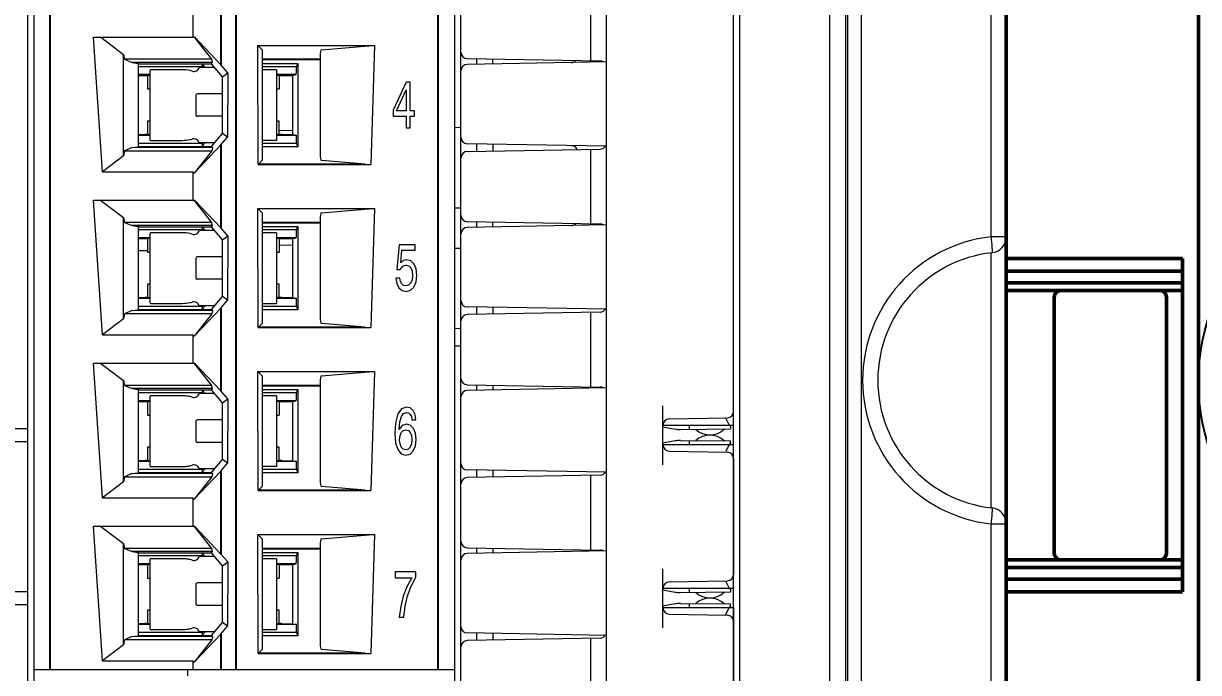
# Model space of a CAD drawing. Header units: inches. Extents: x 0 to 316, y -1 to 150.
# Drawn here: x 190.099 to 191.541, y 74.836 to 75.633 of the extents above; entities that cross this region are included whole.
import ezdxf
from ezdxf.enums import TextEntityAlignment as Align

# ---------------------------------------------------------------- set-up
doc = ezdxf.new("R2010")
doc.units = ezdxf.units.IN
doc.header["$MEASUREMENT"] = 0
doc.linetypes.add('DASHED', pattern=[0.75, 0.5, -0.25])
doc.linetypes.add('HIDDEN2', pattern=[0.1875, 0.125, -0.0625])
doc.styles.add('Calibri', font='calibri.ttf')

# ---------------------------------------------------------------- blocks, each defined once
blk = doc.blocks.new('AB 5069-ECR')
at = {"color": 7, "linetype": 'Continuous', "lineweight": 0}
for p, q in [((0, -2.5097), (0, 2.5097)), ((0.1378, -2.4494), (0.1378, 2.4494)), ((0.3346, 2.3198), (0.3346, -2.3198)), ((0.0077, -2.4126), (0.0077, 1.1905)), ((0.1177, 1.1903), (0.1177, -2.4145)), ((0.1565, 0.9636), (0.1565, -0.9636)), ((0.316, 0.9553), (0.316, 0.1761)), ((0.1398, 0.7382), (0.1398, -0.7382)), ((0.3346, 0.1761), (0.316, 0.1761)), ((0.316, 0.1565), (0.316, -0.1565)), ((0.316, -0.1761), (0.3346, -0.1761)), ((0.316, -0.1761), (0.316, -0.9553))]:
    blk.add_line(p, q, dxfattribs=at)
for centre, radius, start, end in [((0.3357, 0), 0.1772, 96.3797, 263.6218), ((0.315, 0.1761), 0.0197, 276.3794, 0), ((0.3346, 0), 0.1575, 96.3794, 263.6206), ((0.315, -0.1761), 0.0197, 0, 83.6206)]:
    blk.add_arc(centre, radius, start, end, dxfattribs=at)
for points, knots in [([(0.316, 0.1761), (0.3161, 0.1736), (0.3167, 0.169), (0.3172, 0.1636), (0.3173, 0.1601), (0.3174, 0.1582), (0.3175, 0.1572), (0.3173, 0.1565), (0.3171, 0.1565)], [0, 0, 0, 0, 0.380248, 0.703501, 0.827178, 0.918856, 0.975666, 1, 1, 1, 1]), ([(0.3171, -0.1565), (0.3173, -0.1565), (0.3173, -0.1573), (0.3174, -0.1582), (0.3173, -0.1601), (0.3172, -0.1624), (0.317, -0.1654), (0.3166, -0.17), (0.3163, -0.1736), (0.316, -0.1761)], [0, 0, 0, 0, 0.021567, 0.078896, 0.171029, 0.294976, 0.445959, 0.618844, 1, 1, 1, 1])]:
    blk.add_open_spline(points, degree=3, knots=knots, dxfattribs=at)
blk = doc.blocks.new('AB 5069-Module Base')
at = {"color": 7, "linetype": 'Continuous', "lineweight": 0}
for p, q in [((0.8661, -0.0427), (0.8661, 2.5228)), ((0, -2.5441), (0, 1.5018)), ((0.5315, -2.7444), (0.5315, 1.261)), ((0.5236, 1.2413), (0.5236, -2.3752)), ((0.0079, -2.3752), (0.0079, 1.226)), ((0.7102, -2.3206), (0.7102, 1.1867)), ((0.6906, 0.4788), (0.6906, 0.3873)), ((0.2028, 0.4513), (0.2028, 0.4165)), ((0.0806, 0.4165), (0.2028, 0.4165)), ((0.0917, 0.2513), (0.0806, 0.4165)), ((0.0898, 0.4162), (0.1175, 0.3953)), ((0.2028, 0.4165), (0.2048, 0.4166)), ((0.2259, 0.3892), (0.2046, 0.4162)), ((0.2048, 0.4166), (0.2368, 0.3823)), ((0.2824, 0.4063), (0.4254, 0.4063)), ((0.2828, 0.2601), (0.2824, 0.4063)), ((0.2829, 0.4059), (0.2879, 0.4008)), ((0.3604, 0.4009), (0.4186, 0.4057)), ((0.4186, 0.4057), (0.4108, 0.4059)), ((0.4186, 0.4057), (0.4186, 0.4057)), ((0.4254, 0.4063), (0.421, 0.2601)), ((0.1175, 0.3953), (0.1189, 0.3892)), ((0.1175, 0.2708), (0.1175, 0.3953)), ((0.2879, 0.4008), (0.2879, 0.2653)), ((0.3588, 0.3931), (0.3588, 0.273)), ((0.7025, 0.3871), (0.5392, 0.39)), ((0.5512, 0.3832), (0.5512, 0.3898)), ((0.5709, 0.3836), (0.5709, 0.3894)), ((0.2259, 0.3892), (0.1189, 0.3892)), ((0.1189, 0.3892), (0.1283, 0.3852)), ((0.134, 0.3852), (0.1283, 0.3852)), ((0.1283, 0.3852), (0.1355, 0.3841)), ((0.2269, 0.3852), (0.134, 0.3852)), ((0.1361, 0.3836), (0.1355, 0.3841)), ((0.1355, 0.3841), (0.1355, 0.282)), ((0.1361, 0.3836), (0.2256, 0.3836)), ((0.1361, 0.2824), (0.1361, 0.3836)), ((0.2142, 0.38), (0.1361, 0.38)), ((0.1504, 0.3761), (0.1506, 0.3764)), ((0.1504, 0.29), (0.1504, 0.3761)), ((0.1896, 0.3764), (0.1506, 0.3764)), ((0.2292, 0.3793), (0.2104, 0.3793)), ((0.2179, 0.3793), (0.2142, 0.3835)), ((0.2142, 0.3835), (0.2142, 0.38)), ((0.2256, 0.3836), (0.2269, 0.3852)), ((0.2391, 0.3677), (0.2256, 0.3836)), ((0.2269, 0.3852), (0.2259, 0.3892)), ((0.2454, 0.3725), (0.2368, 0.3823)), ((0.3588, 0.3892), (0.2879, 0.3892)), ((0.2879, 0.3888), (0.3588, 0.3888)), ((0.2879, 0.3842), (0.3313, 0.3842)), ((0.3298, 0.38), (0.2879, 0.38)), ((0.3053, 0.3764), (0.2879, 0.3764)), ((0.3053, 0.3764), (0.3055, 0.3761)), ((0.3055, 0.3761), (0.3055, 0.29)), ((0.3298, 0.38), (0.3313, 0.3842)), ((0.3298, 0.3743), (0.3298, 0.38)), ((0.3313, 0.3842), (0.3315, 0.282)), ((0.7102, 0.386), (0.5392, 0.383)), ((0.1504, 0.3704), (0.1361, 0.3704)), ((0.1361, 0.3693), (0.1441, 0.3693)), ((0.1504, 0.3693), (0.1472, 0.3693)), ((0.1472, 0.3693), (0.1472, 0.3528)), ((0.2391, 0.3677), (0.2454, 0.3725)), ((0.2391, 0.2983), (0.2391, 0.3677)), ((0.2454, 0.3725), (0.2453, 0.2937)), ((0.3296, 0.3704), (0.3055, 0.3704)), ((0.3087, 0.3693), (0.3055, 0.3693)), ((0.3087, 0.3693), (0.3087, 0.3528)), ((0.3118, 0.3693), (0.3255, 0.3694)), ((0.3255, 0.3694), (0.3296, 0.3704)), ((0.3255, 0.2968), (0.3255, 0.3694)), ((0.3296, 0.3704), (0.3298, 0.3743)), ((0.4644, 0.3611), (0.4483, 0.3267)), ((0.4693, 0.3611), (0.4644, 0.3611)), ((0.4693, 0.326), (0.4693, 0.3611)), ((0.1472, 0.3528), (0.1504, 0.3528)), ((0.2391, 0.3469), (0.2082, 0.3469)), ((0.3055, 0.3528), (0.3087, 0.3528)), ((0.4527, 0.326), (0.4645, 0.3516)), ((0.4645, 0.3516), (0.4645, 0.326)), ((0.2063, 0.345), (0.2063, 0.3212)), ((0.2391, 0.3193), (0.2082, 0.3193)), ((0.4483, 0.3267), (0.4483, 0.3194)), ((0.4483, 0.3194), (0.4645, 0.3194)), ((0.4645, 0.326), (0.4527, 0.326)), ((0.4645, 0.3194), (0.4645, 0.3053)), ((0.4746, 0.326), (0.4693, 0.326)), ((0.4693, 0.3194), (0.4746, 0.3194)), ((0.4693, 0.3053), (0.4693, 0.3194)), ((0.4746, 0.3194), (0.4746, 0.326)), ((0.1504, 0.3134), (0.1472, 0.3134)), ((0.1472, 0.3134), (0.1472, 0.2969)), ((0.3087, 0.3134), (0.3055, 0.3134)), ((0.3087, 0.2969), (0.3087, 0.3134)), ((0.4645, 0.3053), (0.4693, 0.3053)), ((0.5315, 0.3054), (0.5236, 0.3053)), ((0.1361, 0.2969), (0.1441, 0.2969)), ((0.1504, 0.2958), (0.1361, 0.2958)), ((0.1472, 0.2969), (0.1504, 0.2969)), ((0.1506, 0.2898), (0.1504, 0.29)), ((0.1506, 0.2898), (0.1896, 0.2898)), ((0.2256, 0.2824), (0.2391, 0.2983)), ((0.2368, 0.2841), (0.2453, 0.2937)), ((0.2453, 0.2937), (0.2391, 0.2983)), ((0.3053, 0.2898), (0.2879, 0.2898)), ((0.3055, 0.29), (0.3053, 0.2898)), ((0.3055, 0.2969), (0.3087, 0.2969)), ((0.3298, 0.2958), (0.3055, 0.2958)), ((0.3255, 0.3018), (0.3086, 0.3015)), ((0.3118, 0.2969), (0.3255, 0.2968)), ((0.3255, 0.2968), (0.3298, 0.2958)), ((0.33, 0.2861), (0.33, 0.2918)), ((0.1189, 0.2768), (0.1175, 0.2708)), ((0.1283, 0.2809), (0.1189, 0.2768)), ((0.1189, 0.2768), (0.2259, 0.2768)), ((0.1283, 0.2809), (0.1355, 0.282)), ((0.2269, 0.2808), (0.1283, 0.2809)), ((0.1355, 0.282), (0.1361, 0.2824)), ((0.2142, 0.2861), (0.1361, 0.2861)), ((0.1361, 0.2824), (0.2256, 0.2824)), ((0.2042, 0.2494), (0.2368, 0.2841)), ((0.2259, 0.2768), (0.2042, 0.2494)), ((0.2293, 0.2868), (0.2104, 0.2868)), ((0.2142, 0.2826), (0.2179, 0.2868)), ((0.2142, 0.2861), (0.2142, 0.2826)), ((0.2256, 0.2824), (0.2269, 0.2808)), ((0.2269, 0.2808), (0.2259, 0.2768)), ((0.33, 0.2861), (0.2879, 0.2861)), ((0.3315, 0.282), (0.2879, 0.282)), ((0.33, 0.2861), (0.3315, 0.282)), ((0.7102, 0.2825), (0.5392, 0.2855)), ((0.5392, 0.2761), (0.7025, 0.279)), ((0.5512, 0.2763), (0.5512, 0.2853)), ((0.5709, 0.2849), (0.5709, 0.2767)), ((0.6906, 0.2788), (0.6906, 0.1873)), ((0.1175, 0.2708), (0.0917, 0.2513)), ((0.2828, 0.2601), (0.421, 0.2601)), ((0.2834, 0.2607), (0.2879, 0.2653)), ((0.4113, 0.2607), (0.2834, 0.2607)), ((0.4142, 0.2607), (0.3604, 0.2651)), ((0.0917, 0.2513), (0.2028, 0.2513)), ((0.2042, 0.2494), (0.2028, 0.2513)), ((0.2028, 0.2513), (0.2028, 0.2165)), ((0.0806, 0.2165), (0.2028, 0.2165)), ((0.0917, 0.0513), (0.0806, 0.2165)), ((0.2028, 0.2165), (0.2048, 0.2166)), ((0.2048, 0.2166), (0.2368, 0.1823)), ((0.0898, 0.2162), (0.1175, 0.1953)), ((0.2259, 0.1892), (0.2046, 0.2162)), ((0.2824, 0.2063), (0.4254, 0.2063)), ((0.2828, 0.0601), (0.2824, 0.2063)), ((0.2829, 0.2059), (0.2879, 0.2008)), ((0.3604, 0.2009), (0.4186, 0.2057)), ((0.4186, 0.2057), (0.4108, 0.2059)), ((0.4186, 0.2057), (0.4186, 0.2057)), ((0.4254, 0.2063), (0.421, 0.0601)), ((0.5236, 0.2069), (0.5313, 0.207)), ((0.1175, 0.1953), (0.1189, 0.1892)), ((0.1175, 0.0708), (0.1175, 0.1953)), ((0.2259, 0.1892), (0.1189, 0.1892)), ((0.1189, 0.1892), (0.1283, 0.1852)), ((0.2269, 0.1852), (0.2259, 0.1892)), ((0.2879, 0.2008), (0.2879, 0.0653)), ((0.3588, 0.1892), (0.2879, 0.1892)), ((0.2879, 0.1888), (0.3588, 0.1888)), ((0.3588, 0.1931), (0.3588, 0.073)), ((0.7025, 0.1871), (0.5392, 0.19)), ((0.5512, 0.1832), (0.5512, 0.1898)), ((0.5709, 0.1836), (0.5709, 0.1894)), ((0.134, 0.1852), (0.1283, 0.1852)), ((0.1283, 0.1852), (0.1355, 0.1841)), ((0.2269, 0.1852), (0.134, 0.1852)), ((0.1361, 0.1836), (0.1355, 0.1841)), ((0.1355, 0.1841), (0.1355, 0.082)), ((0.1361, 0.1836), (0.2256, 0.1836)), ((0.1361, 0.0824), (0.1361, 0.1836)), ((0.2142, 0.18), (0.1361, 0.18)), ((0.1504, 0.1761), (0.1506, 0.1764)), ((0.1504, 0.09), (0.1504, 0.1761)), ((0.1896, 0.1764), (0.1506, 0.1764)), ((0.2292, 0.1793), (0.2104, 0.1793)), ((0.2179, 0.1793), (0.2142, 0.1835)), ((0.2142, 0.1835), (0.2142, 0.18)), ((0.2256, 0.1836), (0.2269, 0.1852)), ((0.2391, 0.1677), (0.2256, 0.1836)), ((0.2454, 0.1725), (0.2368, 0.1823)), ((0.2879, 0.1842), (0.3313, 0.1842)), ((0.3298, 0.18), (0.2879, 0.18)), ((0.3053, 0.1764), (0.2879, 0.1764)), ((0.3053, 0.1764), (0.3055, 0.1761)), ((0.3055, 0.1761), (0.3055, 0.09)), ((0.3298, 0.18), (0.3313, 0.1842)), ((0.3298, 0.1743), (0.3298, 0.18)), ((0.3313, 0.1842), (0.3315, 0.082)), ((0.7102, 0.186), (0.5392, 0.183)), ((0.1504, 0.1704), (0.1361, 0.1704)), ((0.1361, 0.1693), (0.1441, 0.1693)), ((0.1504, 0.1693), (0.1472, 0.1693)), ((0.1472, 0.1693), (0.1472, 0.1528)), ((0.2391, 0.1677), (0.2454, 0.1725)), ((0.2391, 0.0983), (0.2391, 0.1677)), ((0.2454, 0.1725), (0.2453, 0.0937)), ((0.3296, 0.1704), (0.3055, 0.1704)), ((0.3087, 0.1693), (0.3055, 0.1693)), ((0.3087, 0.1693), (0.3087, 0.1528)), ((0.3088, 0.1615), (0.3257, 0.1612)), ((0.3118, 0.1693), (0.3255, 0.1694)), ((0.3255, 0.1694), (0.3296, 0.1704)), ((0.3255, 0.0968), (0.3255, 0.1694)), ((0.4558, 0.1617), (0.4528, 0.1315)), ((0.4755, 0.1617), (0.4558, 0.1617)), ((0.4755, 0.155), (0.4755, 0.1617)), ((0.1472, 0.1543), (0.1361, 0.1541)), ((0.1472, 0.1528), (0.1504, 0.1528)), ((0.2063, 0.145), (0.2063, 0.1212)), ((0.2391, 0.1469), (0.2082, 0.1469)), ((0.3055, 0.1528), (0.3087, 0.1528)), ((0.4578, 0.1396), (0.4593, 0.155)), ((0.4593, 0.155), (0.4755, 0.155)), ((0.5236, 0.1577), (0.5315, 0.1576)), ((0.4528, 0.1315), (0.4571, 0.1315)), ((0.4571, 0.1315), (0.4602, 0.1353)), ((0.4609, 0.1423), (0.4578, 0.1396)), ((0.4602, 0.1353), (0.4641, 0.1367)), ((0.4649, 0.1433), (0.4609, 0.1423)), ((0.4641, 0.1367), (0.4676, 0.1358)), ((0.4701, 0.1419), (0.4649, 0.1433)), ((0.4676, 0.1358), (0.4701, 0.1333)), ((0.4741, 0.138), (0.4701, 0.1419)), ((0.4701, 0.1333), (0.4718, 0.1292)), ((0.4766, 0.1321), (0.4741, 0.138)), ((0.4775, 0.1244), (0.4766, 0.1321)), ((0.2391, 0.1193), (0.2082, 0.1193)), ((0.4567, 0.1208), (0.4518, 0.1208)), ((0.4518, 0.1208), (0.4529, 0.114)), ((0.4575, 0.1168), (0.4567, 0.1208)), ((0.4591, 0.1138), (0.4575, 0.1168)), ((0.4717, 0.1188), (0.4701, 0.1148)), ((0.4724, 0.124), (0.4717, 0.1188)), ((0.4718, 0.1292), (0.4724, 0.124)), ((0.4739, 0.1098), (0.4766, 0.1162)), ((0.4766, 0.1162), (0.4775, 0.1244)), ((0.1504, 0.1134), (0.1472, 0.1134)), ((0.1472, 0.1134), (0.1472, 0.0969)), ((0.3087, 0.1134), (0.3055, 0.1134)), ((0.3087, 0.0969), (0.3087, 0.1134)), ((0.4529, 0.114), (0.4556, 0.1088)), ((0.4556, 0.1088), (0.4594, 0.1055)), ((0.4613, 0.1119), (0.4591, 0.1138)), ((0.4594, 0.1055), (0.4643, 0.1043)), ((0.4641, 0.1113), (0.4613, 0.1119)), ((0.4674, 0.1122), (0.4641, 0.1113)), ((0.4643, 0.1043), (0.4697, 0.1058)), ((0.4701, 0.1148), (0.4674, 0.1122)), ((0.4697, 0.1058), (0.4739, 0.1098)), ((0.1361, 0.0969), (0.1441, 0.0969)), ((0.1504, 0.0958), (0.1361, 0.0958)), ((0.1472, 0.0969), (0.1504, 0.0969)), ((0.1506, 0.0898), (0.1504, 0.09)), ((0.1506, 0.0898), (0.1896, 0.0898)), ((0.2293, 0.0868), (0.2104, 0.0868)), ((0.2142, 0.0826), (0.2179, 0.0868)), ((0.2256, 0.0824), (0.2391, 0.0983)), ((0.2368, 0.0841), (0.2453, 0.0937)), ((0.2453, 0.0937), (0.2391, 0.0983)), ((0.2879, 0.0898), (0.3053, 0.0898)), ((0.3055, 0.09), (0.3053, 0.0898)), ((0.3055, 0.0969), (0.3087, 0.0969)), ((0.3298, 0.0958), (0.3055, 0.0958)), ((0.3118, 0.0969), (0.3255, 0.0968)), ((0.3255, 0.0968), (0.3298, 0.0958)), ((0.33, 0.0861), (0.33, 0.0918)), ((0.1189, 0.0768), (0.1175, 0.0708)), ((0.1283, 0.0809), (0.1189, 0.0768)), ((0.2259, 0.0768), (0.1189, 0.0768)), ((0.1283, 0.0809), (0.1355, 0.082)), ((0.2269, 0.0808), (0.1283, 0.0809)), ((0.1355, 0.082), (0.1361, 0.0824)), ((0.2142, 0.0861), (0.1361, 0.0861)), ((0.1361, 0.0824), (0.2256, 0.0824)), ((0.2042, 0.0494), (0.2368, 0.0841)), ((0.2259, 0.0768), (0.2042, 0.0494)), ((0.2142, 0.0861), (0.2142, 0.0826)), ((0.2256, 0.0824), (0.2269, 0.0808)), ((0.2269, 0.0808), (0.2259, 0.0768)), ((0.33, 0.0861), (0.2879, 0.0861)), ((0.3315, 0.082), (0.2879, 0.082)), ((0.33, 0.0861), (0.3315, 0.082)), ((0.7102, 0.0825), (0.5392, 0.0855)), ((0.7025, 0.079), (0.5392, 0.0761)), ((0.5512, 0.0763), (0.5512, 0.0853)), ((0.5709, 0.0849), (0.5709, 0.0767)), ((0.6906, 0.0788), (0.6906, -0.0127)), ((0.1175, 0.0708), (0.0917, 0.0513)), ((0.2828, 0.0601), (0.421, 0.0601)), ((0.2834, 0.0607), (0.2879, 0.0653)), ((0.4113, 0.0607), (0.2834, 0.0607)), ((0.4142, 0.0607), (0.3604, 0.0651)), ((0.5236, 0.0593), (0.5313, 0.0591)), ((0.0917, 0.0513), (0.2028, 0.0513)), ((0.2028, 0.0513), (0.2042, 0.0494)), ((0.2028, 0.0513), (0.2028, 0.0165)), ((0.5236, 0.0378), (0.5315, 0.0378)), ((0.0806, 0.0165), (0.2028, 0.0165)), ((0.0917, -0.1487), (0.0806, 0.0165)), ((0.0898, 0.0162), (0.1175, -0.0047)), ((0.2028, 0.0165), (0.2048, 0.0166)), ((0.2259, -0.0108), (0.2046, 0.0162)), ((0.2048, 0.0166), (0.2368, -0.0177)), ((0.2824, 0.0063), (0.4254, 0.0063)), ((0.2828, -0.1399), (0.2824, 0.0063)), ((0.2829, 0.0059), (0.2879, 0.0008)), ((0.2879, 0.0008), (0.2879, -0.1347)), ((0.3604, 0.0009), (0.4186, 0.0057)), ((0.4186, 0.0057), (0.4108, 0.0059)), ((0.4186, 0.0057), (0.4186, 0.0057)), ((0.4254, 0.0063), (0.421, -0.1399)), ((0.1175, -0.0047), (0.1189, -0.0108)), ((0.1175, -0.1292), (0.1175, -0.0047)), ((0.2259, -0.0108), (0.1189, -0.0108)), ((0.1189, -0.0108), (0.1283, -0.0148)), ((0.2269, -0.0148), (0.2259, -0.0108)), ((0.3588, -0.0108), (0.2879, -0.0108)), ((0.2879, -0.0112), (0.3588, -0.0112)), ((0.3588, -0.0069), (0.3588, -0.127)), ((0.5392, -0.01), (0.7025, -0.0129)), ((0.7102, -0.014), (0.5392, -0.017)), ((0.5512, -0.0168), (0.5512, -0.0102)), ((0.5709, -0.0106), (0.5709, -0.0165)), ((0.134, -0.0148), (0.1283, -0.0148)), ((0.1283, -0.0148), (0.1355, -0.0159)), ((0.2269, -0.0148), (0.134, -0.0148)), ((0.1361, -0.0164), (0.1355, -0.0159)), ((0.1355, -0.0159), (0.1355, -0.118)), ((0.1361, -0.0164), (0.2256, -0.0164)), ((0.1361, -0.1176), (0.1361, -0.0164)), ((0.2142, -0.02), (0.1361, -0.02)), ((0.1504, -0.0239), (0.1506, -0.0236)), ((0.1504, -0.11), (0.1504, -0.0239)), ((0.1896, -0.0236), (0.1506, -0.0236)), ((0.2292, -0.0207), (0.2104, -0.0207)), ((0.2179, -0.0207), (0.2142, -0.0165)), ((0.2142, -0.0165), (0.2142, -0.02)), ((0.2256, -0.0164), (0.2269, -0.0148)), ((0.2391, -0.0323), (0.2256, -0.0164)), ((0.2454, -0.0275), (0.2368, -0.0177)), ((0.2391, -0.0323), (0.2454, -0.0275)), ((0.2454, -0.0275), (0.2453, -0.1063)), ((0.2879, -0.0158), (0.3313, -0.0158)), ((0.3298, -0.02), (0.2879, -0.02)), ((0.3053, -0.0236), (0.2879, -0.0236)), ((0.3053, -0.0236), (0.3055, -0.0239)), ((0.3055, -0.0239), (0.3055, -0.11)), ((0.3298, -0.02), (0.3313, -0.0158)), ((0.3298, -0.0257), (0.3298, -0.02)), ((0.3313, -0.0158), (0.3315, -0.118)), ((0.1504, -0.0296), (0.1361, -0.0296)), ((0.1361, -0.0307), (0.1441, -0.0307)), ((0.1504, -0.0307), (0.1472, -0.0307)), ((0.1472, -0.0307), (0.1472, -0.0472)), ((0.2391, -0.1017), (0.2391, -0.0323)), ((0.3296, -0.0296), (0.3055, -0.0296)), ((0.3087, -0.0307), (0.3055, -0.0307)), ((0.3087, -0.0307), (0.3087, -0.0472)), ((0.3118, -0.0307), (0.3255, -0.0306)), ((0.3255, -0.0306), (0.3296, -0.0296)), ((0.3255, -0.1032), (0.3255, -0.0306)), ((0.4588, -0.0395), (0.4544, -0.0457)), ((0.4647, -0.0374), (0.4588, -0.0395)), ((0.4694, -0.0385), (0.4647, -0.0374)), ((0.473, -0.0416), (0.4694, -0.0385)), ((0.4753, -0.0465), (0.473, -0.0416)), ((0.7795, -0.1082), (0.7795, -0.0361)), ((0.8661, -0.0598), (0.8661, -0.0427)), ((0.1472, -0.0472), (0.1504, -0.0472)), ((0.2063, -0.055), (0.2063, -0.0788)), ((0.2391, -0.0531), (0.2082, -0.0531)), ((0.3055, -0.0472), (0.3087, -0.0472)), ((0.4516, -0.0557), (0.4509, -0.0622)), ((0.4544, -0.0457), (0.4516, -0.0557)), ((0.456, -0.0648), (0.4568, -0.0557)), ((0.4568, -0.0557), (0.4585, -0.0492)), ((0.4585, -0.0492), (0.4611, -0.0454)), ((0.4611, -0.0454), (0.4647, -0.0441)), ((0.4647, -0.0441), (0.4674, -0.0447)), ((0.4674, -0.0447), (0.4694, -0.0464)), ((0.4694, -0.0464), (0.4708, -0.0492)), ((0.4708, -0.0492), (0.4714, -0.0532)), ((0.4714, -0.0532), (0.4763, -0.0532)), ((0.4763, -0.0532), (0.4753, -0.0465)), ((0.7873, -0.0518), (0.8584, -0.0506)), ((0.8568, -0.0513), (0.8608, -0.0598)), ((-0.0779, -0.0638), (0, -0.0638)), ((0.4509, -0.0622), (0.4506, -0.0695)), ((0.4506, -0.0695), (0.4515, -0.0812)), ((0.4597, -0.0601), (0.456, -0.0648)), ((0.4569, -0.0724), (0.4584, -0.0685)), ((0.4584, -0.0685), (0.4609, -0.0661)), ((0.4648, -0.0584), (0.4597, -0.0601)), ((0.4609, -0.0661), (0.4642, -0.0652)), ((0.4642, -0.0652), (0.4671, -0.0661)), ((0.4695, -0.0598), (0.4648, -0.0584)), ((0.4671, -0.0661), (0.4694, -0.0685)), ((0.4694, -0.0685), (0.4709, -0.0723)), ((0.4733, -0.0636), (0.4695, -0.0598)), ((0.4757, -0.0695), (0.4733, -0.0636)), ((0.4766, -0.0773), (0.4757, -0.0695)), ((0.7795, -0.0598), (0.8661, -0.0598)), ((0.7795, -0.0616), (0.7944, -0.0644)), ((0.8012, -0.065), (0.8623, -0.0643)), ((0.8123, -0.0648), (0.8122, -0.0598)), ((0.8371, -0.0715), (0.8374, -0.0715)), ((0.8622, -0.0598), (0.8623, -0.0643)), ((-0.0779, -0.0795), (0, -0.0795)), ((0.2391, -0.0807), (0.2082, -0.0807)), ((0.4515, -0.0812), (0.4541, -0.0896)), ((0.4564, -0.0775), (0.4569, -0.0724)), ((0.4569, -0.0827), (0.4564, -0.0775)), ((0.4584, -0.0866), (0.4569, -0.0827)), ((0.4709, -0.0827), (0.4694, -0.0866)), ((0.4709, -0.0723), (0.4715, -0.0774)), ((0.4715, -0.0774), (0.4709, -0.0827)), ((0.4732, -0.0912), (0.4757, -0.0851)), ((0.4757, -0.0851), (0.4766, -0.0773)), ((0.7944, -0.0789), (0.7795, -0.0817)), ((0.7795, -0.0835), (0.8661, -0.0835)), ((0.8012, -0.0784), (0.8623, -0.079)), ((0.8122, -0.0835), (0.8123, -0.0785)), ((0.8608, -0.0835), (0.8568, -0.092)), ((0.8622, -0.0835), (0.8623, -0.079)), ((0.8661, -0.1006), (0.8661, -0.0835)), ((0.1504, -0.0866), (0.1472, -0.0866)), ((0.1472, -0.0866), (0.1472, -0.1031)), ((0.3087, -0.0866), (0.3055, -0.0866)), ((0.3087, -0.1031), (0.3087, -0.0866)), ((0.4541, -0.0896), (0.4583, -0.0947)), ((0.4583, -0.0947), (0.464, -0.0965)), ((0.4608, -0.0892), (0.4584, -0.0866)), ((0.464, -0.09), (0.4608, -0.0892)), ((0.467, -0.0892), (0.464, -0.09)), ((0.464, -0.0965), (0.4692, -0.0951)), ((0.4694, -0.0866), (0.467, -0.0892)), ((0.4692, -0.0951), (0.4732, -0.0912)), ((0.7873, -0.0915), (0.8584, -0.0927)), ((0.8661, -0.1006), (0.8661, -0.2427)), ((0.1361, -0.1031), (0.1441, -0.1031)), ((0.1504, -0.1042), (0.1361, -0.1042)), ((0.2142, -0.1139), (0.1361, -0.1139)), ((0.1472, -0.1031), (0.1504, -0.1031)), ((0.1506, -0.1102), (0.1504, -0.11)), ((0.1506, -0.1102), (0.1896, -0.1102)), ((0.2293, -0.1132), (0.2104, -0.1132)), ((0.2142, -0.1174), (0.2179, -0.1132)), ((0.2142, -0.1139), (0.2142, -0.1174)), ((0.2256, -0.1176), (0.2391, -0.1017)), ((0.2368, -0.1159), (0.2453, -0.1063)), ((0.2453, -0.1063), (0.2391, -0.1017)), ((0.3053, -0.1102), (0.2879, -0.1102)), ((0.33, -0.1139), (0.2879, -0.1139)), ((0.3055, -0.11), (0.3053, -0.1102)), ((0.3055, -0.1031), (0.3087, -0.1031)), ((0.3298, -0.1042), (0.3055, -0.1042)), ((0.3118, -0.1031), (0.3255, -0.1032)), ((0.3255, -0.1032), (0.3298, -0.1042)), ((0.33, -0.1139), (0.33, -0.1082)), ((0.33, -0.1139), (0.3315, -0.118)), ((0.7102, -0.1175), (0.5392, -0.1145)), ((0.5512, -0.1237), (0.5512, -0.1147)), ((0.5709, -0.1151), (0.5709, -0.1233)), ((0.1175, -0.1292), (0.0917, -0.1487)), ((0.1189, -0.1232), (0.1175, -0.1292)), ((0.1283, -0.1191), (0.1189, -0.1232)), ((0.1189, -0.1232), (0.2259, -0.1232)), ((0.1283, -0.1191), (0.1355, -0.118)), ((0.2269, -0.1192), (0.1283, -0.1191)), ((0.1355, -0.118), (0.1361, -0.1176)), ((0.1361, -0.1176), (0.2256, -0.1176)), ((0.2042, -0.1506), (0.2368, -0.1159)), ((0.2259, -0.1232), (0.2042, -0.1506)), ((0.2256, -0.1176), (0.2269, -0.1192)), ((0.2269, -0.1192), (0.2259, -0.1232)), ((0.3315, -0.118), (0.2879, -0.118)), ((0.7025, -0.121), (0.5392, -0.1239)), ((0.6906, -0.1212), (0.6906, -0.2127)), ((0.2828, -0.1399), (0.421, -0.1399)), ((0.2834, -0.1393), (0.2879, -0.1347)), ((0.4113, -0.1393), (0.2834, -0.1393)), ((0.4142, -0.1393), (0.3604, -0.1349)), ((0.0917, -0.1487), (0.2028, -0.1487)), ((0.2042, -0.1506), (0.2028, -0.1487)), ((0.2028, -0.1487), (0.2028, -0.1835)), ((0.0806, -0.1835), (0.2028, -0.1835)), ((0.0917, -0.3487), (0.0806, -0.1835)), ((0.0898, -0.1838), (0.1175, -0.2047)), ((0.2028, -0.1835), (0.2048, -0.1834)), ((0.2259, -0.2108), (0.2046, -0.1838)), ((0.2048, -0.1834), (0.2368, -0.2177)), ((0.2824, -0.1937), (0.4254, -0.1937)), ((0.2828, -0.3399), (0.2824, -0.1937)), ((0.2829, -0.1941), (0.2879, -0.1992)), ((0.2879, -0.1992), (0.2879, -0.3347)), ((0.3604, -0.1991), (0.4186, -0.1943)), ((0.4186, -0.1943), (0.4108, -0.1941)), ((0.4186, -0.1943), (0.4186, -0.1943)), ((0.4254, -0.1937), (0.421, -0.3399)), ((0.1175, -0.2047), (0.1189, -0.2108)), ((0.1175, -0.3292), (0.1175, -0.2047)), ((0.2259, -0.2108), (0.1189, -0.2108)), ((0.1189, -0.2108), (0.1283, -0.2148)), ((0.134, -0.2148), (0.1283, -0.2148)), ((0.1283, -0.2148), (0.1355, -0.2159)), ((0.2269, -0.2148), (0.134, -0.2148)), ((0.1361, -0.2164), (0.1355, -0.2159)), ((0.1355, -0.2159), (0.1355, -0.318)), ((0.2256, -0.2164), (0.2269, -0.2148)), ((0.2269, -0.2148), (0.2259, -0.2108)), ((0.3588, -0.2108), (0.2879, -0.2108)), ((0.2879, -0.2112), (0.3588, -0.2112)), ((0.2879, -0.2158), (0.3313, -0.2158)), ((0.3298, -0.22), (0.3313, -0.2158)), ((0.3313, -0.2158), (0.3315, -0.318)), ((0.3588, -0.2069), (0.3588, -0.327)), ((0.5392, -0.21), (0.7025, -0.2129)), ((0.7102, -0.214), (0.5392, -0.217)), ((0.5512, -0.2168), (0.5512, -0.2102)), ((0.5709, -0.2106), (0.5709, -0.2165)), ((0.1361, -0.2164), (0.2256, -0.2164)), ((0.1361, -0.3176), (0.1361, -0.2164)), ((0.2142, -0.22), (0.1361, -0.22)), ((0.1504, -0.2296), (0.1361, -0.2296)), ((0.1361, -0.2307), (0.1441, -0.2307)), ((0.1504, -0.2239), (0.1506, -0.2236)), ((0.1504, -0.31), (0.1504, -0.2239)), ((0.1896, -0.2236), (0.1506, -0.2236)), ((0.2292, -0.2207), (0.2104, -0.2207)), ((0.2179, -0.2207), (0.2142, -0.2165)), ((0.2142, -0.2165), (0.2142, -0.22)), ((0.2391, -0.2323), (0.2256, -0.2164)), ((0.2454, -0.2275), (0.2368, -0.2177)), ((0.2391, -0.2323), (0.2454, -0.2275)), ((0.2454, -0.2275), (0.2453, -0.3063)), ((0.3298, -0.22), (0.2879, -0.22)), ((0.3053, -0.2236), (0.2879, -0.2236)), ((0.3053, -0.2236), (0.3055, -0.2239)), ((0.3055, -0.2239), (0.3055, -0.31)), ((0.3296, -0.2296), (0.3055, -0.2296)), ((0.3118, -0.2307), (0.3255, -0.2306)), ((0.3255, -0.2306), (0.3296, -0.2296)), ((0.3255, -0.3032), (0.3255, -0.2306)), ((0.3296, -0.2296), (0.3298, -0.2257)), ((0.3298, -0.2257), (0.3298, -0.22)), ((0.1504, -0.2307), (0.1472, -0.2307)), ((0.1472, -0.2307), (0.1472, -0.2472)), ((0.2391, -0.3017), (0.2391, -0.2323)), ((0.3087, -0.2307), (0.3055, -0.2307)), ((0.3087, -0.2307), (0.3087, -0.2472)), ((0.4763, -0.2394), (0.4509, -0.2394)), ((0.4509, -0.2394), (0.4509, -0.2469)), ((0.4763, -0.2462), (0.4763, -0.2394)), ((0.7795, -0.3082), (0.7795, -0.2361)), ((0.8661, -0.2598), (0.8661, -0.2427)), ((0.1472, -0.2472), (0.1504, -0.2472)), ((0.2063, -0.255), (0.2063, -0.2788)), ((0.2391, -0.2531), (0.2082, -0.2531)), ((0.3055, -0.2472), (0.3087, -0.2472)), ((0.4509, -0.2469), (0.4712, -0.2469)), ((0.4653, -0.2579), (0.4609, -0.2696)), ((0.4712, -0.2469), (0.4653, -0.2579)), ((0.4662, -0.269), (0.4706, -0.2572)), ((0.4706, -0.2572), (0.4763, -0.2462)), ((0.7873, -0.2518), (0.8584, -0.2506)), ((0.8568, -0.2513), (0.8608, -0.2598)), ((-0.0779, -0.2638), (0, -0.2638)), ((0.4609, -0.2696), (0.4577, -0.282)), ((0.4631, -0.2817), (0.4662, -0.269)), ((0.7795, -0.2598), (0.8661, -0.2598)), ((0.7795, -0.2616), (0.7944, -0.2644)), ((0.8012, -0.265), (0.8623, -0.2643)), ((0.8123, -0.2648), (0.8122, -0.2598)), ((0.8371, -0.2715), (0.8374, -0.2715)), ((0.8622, -0.2598), (0.8623, -0.2643)), ((-0.0779, -0.2795), (0, -0.2795)), ((0.1504, -0.2866), (0.1472, -0.2866)), ((0.1472, -0.2866), (0.1472, -0.3031)), ((0.2391, -0.2807), (0.2082, -0.2807)), ((0.3087, -0.2866), (0.3055, -0.2866)), ((0.3087, -0.3031), (0.3087, -0.2866)), ((0.4577, -0.282), (0.4559, -0.2952)), ((0.4614, -0.2952), (0.4631, -0.2817)), ((0.7944, -0.2789), (0.7795, -0.2817)), ((0.7795, -0.2835), (0.8661, -0.2835)), ((0.8012, -0.2784), (0.8623, -0.279)), ((0.8122, -0.2835), (0.8123, -0.2785)), ((0.8568, -0.292), (0.8608, -0.2835)), ((0.8622, -0.2835), (0.8623, -0.279)), ((0.8661, -0.2835), (0.8661, -0.3006)), ((0.2256, -0.3176), (0.2391, -0.3017)), ((0.2453, -0.3063), (0.2391, -0.3017)), ((0.4559, -0.2952), (0.4614, -0.2952)), ((0.7873, -0.2915), (0.8584, -0.2927)), ((0.8661, -0.3006), (0.8661, -1.4427)), ((0.1361, -0.3031), (0.1441, -0.3031)), ((0.1504, -0.3042), (0.1361, -0.3042)), ((0.2142, -0.3139), (0.1361, -0.3139)), ((0.1472, -0.3031), (0.1504, -0.3031)), ((0.1506, -0.3102), (0.1504, -0.31)), ((0.1506, -0.3102), (0.1896, -0.3102)), ((0.2368, -0.3159), (0.2042, -0.3506)), ((0.2293, -0.3132), (0.2104, -0.3132)), ((0.2142, -0.3174), (0.2179, -0.3132)), ((0.2142, -0.3139), (0.2142, -0.3174)), ((0.2368, -0.3159), (0.2453, -0.3063)), ((0.2879, -0.3102), (0.3053, -0.3102)), ((0.33, -0.3139), (0.2879, -0.3139)), ((0.3055, -0.31), (0.3053, -0.3102)), ((0.3055, -0.3031), (0.3087, -0.3031)), ((0.3298, -0.3042), (0.3055, -0.3042)), ((0.3118, -0.3031), (0.3255, -0.3032)), ((0.3255, -0.3032), (0.3298, -0.3042)), ((0.33, -0.3139), (0.33, -0.3082)), ((0.33, -0.3139), (0.3315, -0.318)), ((0.7102, -0.3175), (0.5392, -0.3145)), ((0.5512, -0.3237), (0.5512, -0.3147)), ((0.5709, -0.3151), (0.5709, -0.3233)), ((0.1175, -0.3292), (0.0917, -0.3487)), ((0.1189, -0.3232), (0.1175, -0.3292)), ((0.1283, -0.3191), (0.1189, -0.3232)), ((0.2259, -0.3232), (0.1189, -0.3232)), ((0.1283, -0.3191), (0.1355, -0.318)), ((0.2269, -0.3192), (0.1283, -0.3191)), ((0.1355, -0.318), (0.1361, -0.3176)), ((0.1361, -0.3176), (0.2256, -0.3176)), ((0.2259, -0.3232), (0.2042, -0.3506)), ((0.2256, -0.3176), (0.2269, -0.3192)), ((0.2269, -0.3192), (0.2259, -0.3232)), ((0.3315, -0.318), (0.2879, -0.318)), ((0.7025, -0.321), (0.5392, -0.3239)), ((0.6906, -0.3212), (0.6906, -0.4127)), ((0.2828, -0.3399), (0.421, -0.3399)), ((0.2834, -0.3393), (0.2879, -0.3347)), ((0.4113, -0.3393), (0.2834, -0.3393)), ((0.4142, -0.3393), (0.3604, -0.3349)), ((0.0079, -0.3592), (0.5236, -0.3592)), ((0.0917, -0.3487), (0.2028, -0.3487)), ((0.1965, -0.367), (0.1965, -0.3592)), ((0.2042, -0.3506), (0.2028, -0.3487)), ((0.2028, -0.3487), (0.2028, -0.3592))]:
    blk.add_line(p, q, dxfattribs=at)
at = {"color": 7, "linetype": 'Continuous'}
for p, q in [((0.2558, -0.3592), (0.2558, 1.2492)), ((0.5039, -0.3592), (0.5039, 1.2492)), ((0.0276, -0.3592), (0.0276, 1.2263)), ((0.2368, 0.4842), (0.2368, 0.3823)), ((0.2368, 0.2842), (0.2368, 0.1823)), ((0.2368, 0.0842), (0.2368, -0.0177)), ((0.2368, -0.1158), (0.2368, -0.2177)), ((0.2368, -0.3159), (0.2368, -0.3592))]:
    blk.add_line(p, q, dxfattribs=at)
at = {"color": 7, "linetype": 'Continuous', "lineweight": 0}
for centre, radius, start, end in [((0.5394, 0.3979), 0.00787, 180, 269), ((0.1895, 0.3224), 0.054, 79.6631, 89.9223), ((0.1918, 0.3449), 0.0315, 71.5235, 76.452), ((0.2039, 0.3811), 0.00669, 251.5235, 344.6505), ((0.5394, 0.3751), 0.00787, 91, 180), ((0.6669, 0.3931), 0.00787, 271, 314.3272), ((0.7024, 0.3793), 0.00787, 59.3942, 89), ((0.1468, 0.8971), 0.5278, 269.7072, 270.0451), ((0.3088, 1.0404), 0.6711, 269.991, 270.2567), ((0.1468, -0.2313), 0.5282, 89.9549, 90.2925), ((0.1895, 0.3438), 0.054, 270.0787, 280.3358), ((0.1918, 0.3213), 0.0315, 283.548, 288.4765), ((0.2039, 0.285), 0.00669, 15.3495, 108.4765), ((0.3087, -0.3847), 0.6816, 89.7455, 90.0071), ((0.5394, 0.2934), 0.00787, 180, 269), ((0.5394, 0.2683), 0.00787, 91, 180), ((0.6669, 0.2754), 0.00787, 23.4591, 89), ((0.7024, 0.2869), 0.00787, 271, 330.2714), ((0.4113, 0.6787), 0.418, 269.9923, 270.3982), ((0.5394, 0.1979), 0.00787, 180, 269), ((0.6669, 0.1931), 0.00787, 271, 314.3272), ((0.1895, 0.1224), 0.054, 79.6631, 89.9223), ((0.1918, 0.1449), 0.0315, 71.5235, 76.452), ((0.2039, 0.1811), 0.00669, 251.5235, 344.6505), ((0.5394, 0.1751), 0.00787, 91, 180), ((0.7024, 0.1793), 0.00787, 59.3942, 89), ((0.1468, 0.6971), 0.5278, 269.7072, 270.0451), ((0.3088, 0.8404), 0.6711, 269.991, 270.2567), ((0.1468, -0.4313), 0.5282, 89.9549, 90.2925), ((0.1895, 0.1438), 0.054, 270.0787, 280.3358), ((0.1918, 0.1213), 0.0315, 283.548, 288.4765), ((0.2039, 0.085), 0.00669, 15.3495, 108.4765), ((0.3087, -0.5847), 0.6816, 89.7455, 90.0071), ((0.5394, 0.0933), 0.00787, 180, 269), ((0.5394, 0.0683), 0.00787, 91, 180), ((0.7024, 0.0869), 0.00787, 271, 330.2715), ((0.4113, 0.4787), 0.418, 269.9923, 270.3982), ((0.5394, -0.0022), 0.00787, 180, 269), ((0.7024, -0.0207), 0.00787, 59.3942, 89), ((0.1895, -0.0774), 0.0538, 82.1715, 89.9283), ((0.1896, -0.0773), 0.0537, 79.6909, 82.2439), ((0.1918, -0.0551), 0.0315, 71.5235, 76.452), ((0.2039, -0.0189), 0.00669, 251.5235, 344.6505), ((0.5394, -0.0249), 0.00787, 91, 180), ((0.1468, 0.4971), 0.5278, 269.7072, 270.0451), ((0.3088, 0.6404), 0.6711, 269.991, 270.2567), ((0.8583, -0.0427), 0.00787, 271, 0), ((0.7874, -0.0597), 0.00787, 91, 180), ((0.8008, -0.0295), 0.0354, 259.6, 270.6), ((0.8371, -0.0459), 0.0256, 227.5509, 312.8642), ((0.8371, -0.0974), 0.0256, 46.3509, 132.4491), ((0.7874, -0.0836), 0.00787, 180, 269), ((0.8008, -0.1138), 0.0354, 89.4, 100.4), ((0.8583, -0.1006), 0.00787, 0, 89), ((0.1468, -0.6313), 0.5282, 89.9549, 90.2925), ((0.1895, -0.0565), 0.0538, 270.0725, 277.8282), ((0.1896, -0.0566), 0.0537, 277.7548, 280.3089), ((0.1918, -0.0787), 0.0315, 283.548, 288.4765), ((0.2039, -0.115), 0.00669, 15.3495, 108.4765), ((0.3087, -0.7847), 0.6816, 89.7455, 90.0071), ((0.5394, -0.1067), 0.00787, 180, 269), ((0.5394, -0.1317), 0.00787, 91, 180), ((0.7024, -0.1131), 0.00787, 271, 330.2712), ((0.4113, 0.2787), 0.418, 269.9923, 270.3982), ((0.5394, -0.2022), 0.00787, 180, 269), ((0.7024, -0.2208), 0.00787, 59.3942, 89), ((0.1895, -0.2774), 0.0538, 82.1715, 89.9283), ((0.1896, -0.2773), 0.0537, 79.6909, 82.2439), ((0.1918, -0.2551), 0.0315, 71.5235, 76.452), ((0.2039, -0.2189), 0.00669, 251.5235, 344.6505), ((0.5394, -0.2249), 0.00787, 91, 180), ((0.1468, 0.2971), 0.5278, 269.7072, 270.0451), ((0.3088, 0.4404), 0.6711, 269.991, 270.2567), ((0.8583, -0.2427), 0.00787, 271, 0), ((0.7874, -0.2597), 0.00787, 91, 180), ((0.8008, -0.2295), 0.0354, 259.6, 270.6), ((0.8371, -0.2459), 0.0256, 227.5509, 312.8642), ((0.8371, -0.2974), 0.0256, 46.3509, 132.4491), ((0.7874, -0.2836), 0.00787, 180, 269), ((0.8008, -0.3138), 0.0354, 89.4, 100.4), ((0.8583, -0.3006), 0.00787, 0, 89), ((0.1468, -0.8313), 0.5282, 89.9549, 90.2925), ((0.1895, -0.2565), 0.0538, 270.0725, 277.8282), ((0.1896, -0.2566), 0.0537, 277.7548, 280.3089), ((0.1918, -0.2787), 0.0315, 283.548, 288.4765), ((0.2039, -0.315), 0.00669, 15.3495, 108.4765), ((0.3087, -0.9847), 0.6816, 89.7455, 90.0071), ((0.5394, -0.3067), 0.00787, 180, 269), ((0.7024, -0.3131), 0.00787, 271, 330.2712), ((0.5394, -0.3317), 0.00787, 91, 180), ((0.4113, 0.0787), 0.418, 269.9923, 270.3982)]:
    blk.add_arc(centre, radius, start, end, dxfattribs=at)
for centre, major_axis, ratio, start_param, end_param in [((0.3605, 0.3931), (0, 0.00787), 0.212557, 0.017453, 1.570796), ((0.2083, 0.3448), (0.00149, -0.00149), 0.935113, 2.389713, 3.893472), ((0.2083, 0.3213), (0.00149, 0.00149), 0.935113, -3.893472, -2.389713), ((0.3298, 0.2879), (-0.00002, 0.00787), 0.017455, -1.04724, -0.004406), ((0.3605, 0.273), (0, 0.00787), 0.212557, 1.570796, 3.124139), ((0.3605, 0.1931), (0, 0.00787), 0.212557, 0.017453, 1.570796), ((0.3296, 0.1783), (-0.00002, 0.00787), 0.017455, -3.137276, -2.094451), ((0.2083, 0.1448), (0.00149, -0.00149), 0.935113, 2.389713, 3.893472), ((0.2083, 0.1213), (0.00149, 0.00149), 0.935113, -3.893472, -2.389713), ((0.3298, 0.0879), (-0.00002, 0.00787), 0.017455, -1.04724, -0.004406), ((0.3605, 0.073), (0, 0.00787), 0.212557, 1.570796, 3.124139), ((0.3605, -0.0069), (0, 0.00787), 0.212557, 0.017453, 1.570796), ((0.3296, -0.0217), (-0.00002, 0.00787), 0.017455, -3.137276, -2.094451), ((0.2083, -0.0552), (0.00149, -0.00149), 0.935113, 2.389713, 3.893472), ((0.2083, -0.0787), (0.00149, 0.00149), 0.935113, -3.893472, -2.389713), ((0.3298, -0.1121), (-0.00002, 0.00787), 0.017455, -1.04724, -0.004406), ((0.3605, -0.127), (0, 0.00787), 0.212557, 1.570796, 3.124139), ((0.3605, -0.2069), (0, 0.00787), 0.212557, 0.017453, 1.570796), ((0.2083, -0.2552), (0.00149, -0.00149), 0.935113, 2.389713, 3.893472), ((0.2083, -0.2787), (0.00149, 0.00149), 0.935113, -3.893472, -2.389713), ((0.3298, -0.3121), (-0.00002, 0.00787), 0.017455, -1.04724, -0.004406), ((0.3605, -0.327), (0, 0.00787), 0.212557, 1.570796, 3.124139)]:
    blk.add_ellipse(centre, major_axis=major_axis, ratio=ratio, start_param=start_param, end_param=end_param, dxfattribs=at)
for points, knots in [([(0.8617, -0.0598), (0.8618, -0.06), (0.8621, -0.0607), (0.8623, -0.0614), (0.8623, -0.0619)], [0, 0, 0, 0, 0.287236, 1, 1, 1, 1]), ([(0.8623, -0.0814), (0.8623, -0.0816), (0.8622, -0.0823), (0.8619, -0.083), (0.8617, -0.0835)], [0, 0, 0, 0, 0.216321, 1, 1, 1, 1]), ([(0.8617, -0.2598), (0.8618, -0.26), (0.8621, -0.2607), (0.8623, -0.2614), (0.8623, -0.2619)], [0, 0, 0, 0, 0.287236, 1, 1, 1, 1]), ([(0.8623, -0.2814), (0.8623, -0.2816), (0.8622, -0.2823), (0.8619, -0.283), (0.8617, -0.2835)], [0, 0, 0, 0, 0.216321, 1, 1, 1, 1])]:
    blk.add_open_spline(points, degree=3, knots=knots, dxfattribs=at)
at = {"color": 3, "linetype": 'DASHED', "style": 'Calibri'}
blk.add_attdef('PARTNUMBER', text='', height=0.0625, dxfattribs=at).set_placement((0.4338, 1.9561), align=Align.MIDDLE_CENTER)
blk = doc.blocks.new('A$C29732917')
at = {"lineweight": 50}
for p, q in [((18.379, 3.573), (-25.421, 3.573)), ((-7.321, 3.073), (3.079, 3.073)), ((-7.321, -2.427), (-7.321, 3.073)), ((-6.921, -2.427), (-6.921, 3.073)), ((-6.557, 3.073), (-6.557, -2.427)), ((-6.321, 3.073), (-6.321, -2.427)), ((2.079, 3.073), (2.079, -2.427)), ((2.316, 3.073), (2.316, -2.427)), ((2.679, 3.073), (2.679, -2.427)), ((3.079, -2.427), (3.079, 3.073)), ((-6.121, 2.573), (1.879, 2.573)), ((1.879, -0.927), (-6.121, -0.927)), ((18.379, -2.427), (-25.421, -2.427))]:
    blk.add_line(p, q, dxfattribs=at)
for centre, start, end in [((-6.121, 2.373), 90, 180), ((1.879, 2.373), 0, 90), ((-6.121, -0.727), 180, 270), ((1.879, -0.727), 270, 0)]:
    blk.add_arc(centre, 0.2, start, end, dxfattribs=at)
blk = doc.blocks.new('Reference Number')
at = {"color": 6, "linetype": 'Continuous'}
blk.add_circle((0, 0), 0.125, dxfattribs=at)
at = {"color": 6, "linetype": 'Continuous', "style": 'Calibri'}
blk.add_attdef('REFERENCE_#', text='', height=0.1, dxfattribs=at).set_placement((0, 0), align=Align.MIDDLE_CENTER)

msp = doc.modelspace()

# ---------------------------------------------------------------- block references
at = {"color": 2, "linetype": 'DASHED'}
msp.add_blockref('AB 5069-Module Base', (190.10403, 75.19952), dxfattribs=at)
at = {"color": 7, "linetype": 'Continuous'}
msp.add_blockref('AB 5069-ECR', (190.97013, 75.19489), dxfattribs=at)
at = {"xscale": 0.0393333333, "yscale": 0.0393333333, "zscale": 0.0393333333, "rotation": 270}
msp.add_blockref('A$C29732917', (191.40024, 75.05641), dxfattribs=at)
at = {"color": 7, "linetype": 'HIDDEN2', "ltscale": 2, "xscale": 2, "yscale": 2, "zscale": 2}
msp.add_blockref('Reference Number', (191.79078, 75.19316), dxfattribs=at).add_auto_attribs({'REFERENCE_#': '44'})

doc.saveas('drawing.dxf')
